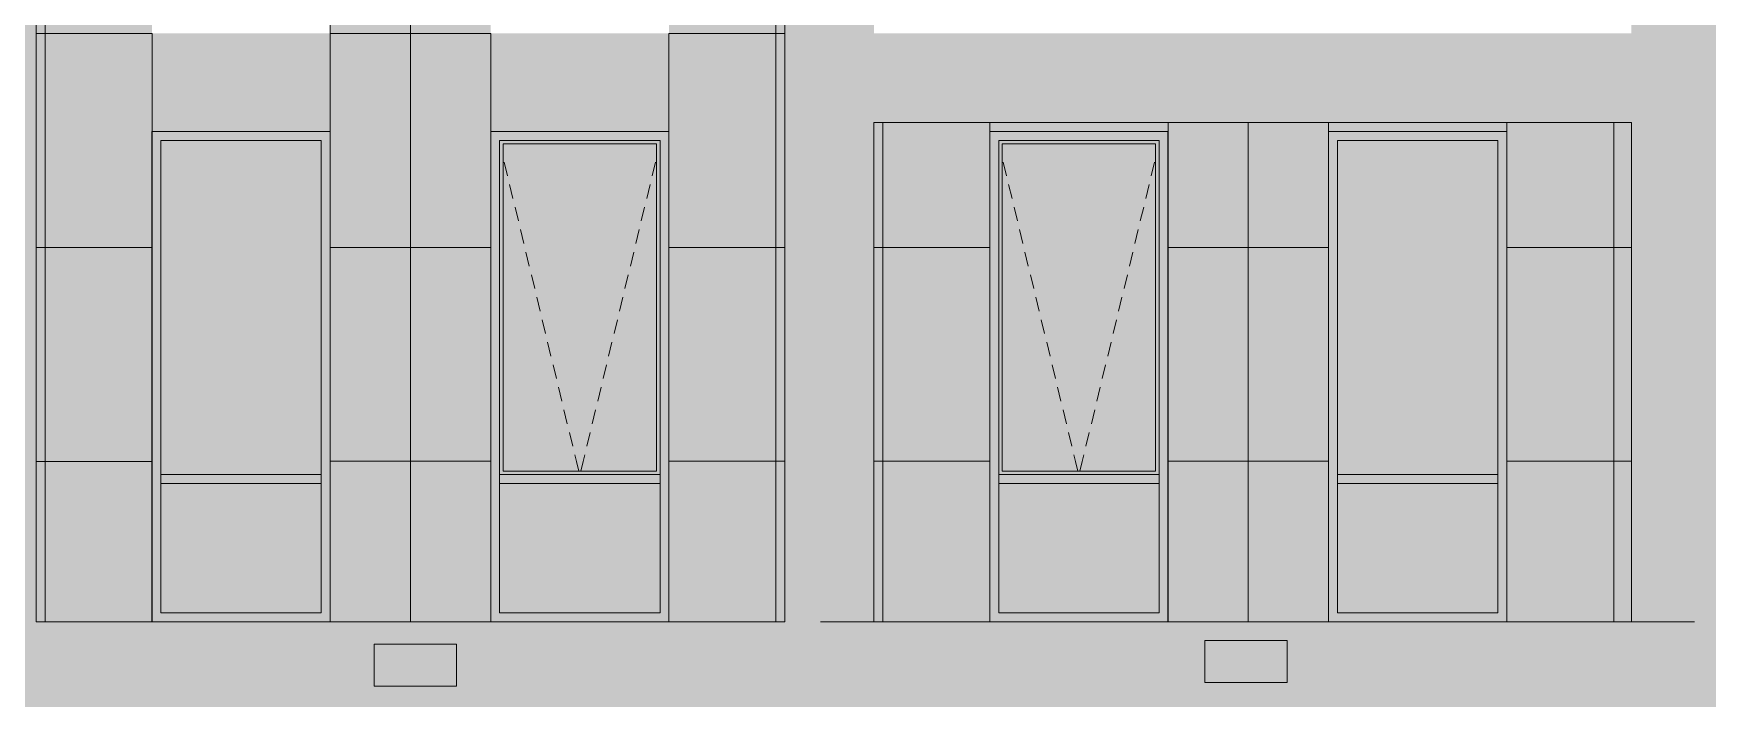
# Model space of a CAD drawing. Header units: millimetres. Extents: x 1499747 to 4230374, y -28481 to 441852.
# Drawn here: x 4109097 to 4118489, y 390097 to 393828 of the extents above; entities that cross this region are included whole.
import ezdxf

# ---------------------------------------------------------------- set-up
doc = ezdxf.new("R2010")
doc.units = ezdxf.units.MM
doc.header["$MEASUREMENT"] = 0
doc.layers.add('Чертеж и Рисунок', color=7, linetype='Continuous')

msp = doc.modelspace()

# ---------------------------------------------------------------- hatches: boundary and pattern name
at = {"layer": 'Чертеж и Рисунок', "linetype": 'Continuous', "lineweight": 0, "true_color": 0xbc9a89}
for points in [[(4108613.00524, 399928.41141), (4108613.00524, 374028.37184), (4109113.006, 374028.37184), (4109113.006, 399928.41141)], [(4113312.81242, 399928.41141), (4113312.81242, 374028.37184), (4113812.81318, 374028.37184), (4113812.81318, 399928.41141)], [(4118062.11967, 399928.41141), (4118062.11967, 374028.37184), (4118562.12044, 374028.37184), (4118562.12044, 399928.41141)], [(4113812.81318, 393328.40133), (4118062.11967, 393328.40133), (4118062.11967, 393828.40209), (4113812.81318, 393828.40209)], [(4109113.006, 390028.39629), (4113312.81242, 390028.39629), (4113312.81242, 390528.39705), (4109113.006, 390528.39705)], [(4113812.81318, 390528.39705), (4113812.81318, 390028.39629), (4118062.11967, 390028.39629), (4118062.11967, 390528.39705)]]:
    msp.add_hatch(color=33, dxfattribs=at).paths.add_polyline_path(points)
at = {"layer": 'Чертеж и Рисунок', "linetype": 'Continuous', "lineweight": 0, "true_color": 0xffffff}
h = msp.add_hatch(color=7, dxfattribs=at)
h.paths.add_polyline_path([(4109113.006, 390528.39705), (4109762.20703, 390528.39705), (4109762.20703, 393278.40123), (4110762.20851, 393278.40123), (4110762.20851, 390528.39705), (4111662.5099, 390528.39705), (4111662.5099, 393278.40123), (4112662.51146, 393278.40123), (4112662.51146, 390528.39705), (4113312.81244, 390528.39705), (4113312.81244, 396628.40637), (4109113.006, 396628.40637)])
h.paths.add_polyline_path([(4110762.20851, 393828.40212), (4109762.20703, 393828.40212), (4109762.20703, 396578.40631), (4110762.20851, 396578.40631)], flags=0)
h.paths.add_polyline_path([(4111662.5099, 393828.40212), (4111662.5099, 396578.40631), (4112662.51146, 396578.40631), (4112662.51146, 393828.40212)], flags=0)
at = {"layer": 'Чертеж и Рисунок', "linetype": 'Continuous', "lineweight": 0, "true_color": 0x2e2e2e}
for points in [[(4109762.20699, 392928.40072), (4109812.20707, 392928.40072), (4109812.20707, 393228.40118), (4109762.20699, 393278.40125)], [(4110262.20776, 393278.40125), (4109762.20699, 393278.40125), (4109812.20707, 393228.40118), (4110262.20776, 393228.40118)], [(4110262.20776, 393278.40125), (4110262.20776, 393228.40118), (4110712.20844, 393228.40118), (4110762.20852, 393278.40125)], [(4110762.20852, 392928.40072), (4110762.20852, 393278.40125), (4110712.20844, 393228.40118), (4110712.20844, 392928.40072)], [(4111662.5099, 392928.40072), (4111712.50997, 392928.40072), (4111712.50997, 393228.40118), (4111662.5099, 393278.40125)], [(4112162.51066, 393278.40125), (4111662.5099, 393278.40125), (4111712.50997, 393228.40118), (4112162.51066, 393228.40118)], [(4112162.51066, 393278.40125), (4112162.51066, 393228.40118), (4112612.51135, 393228.40118), (4112662.51142, 393278.40125)], [(4112662.51142, 392928.40072), (4112662.51142, 393278.40125), (4112612.51135, 393228.40118), (4112612.51135, 392928.40072)], [(4114462.41417, 392928.40072), (4114512.41425, 392928.40072), (4114512.41425, 393228.40118), (4114462.41417, 393278.40125)], [(4114962.41494, 393278.40125), (4114462.41417, 393278.40125), (4114512.41425, 393228.40118), (4114962.41494, 393228.40118)], [(4114962.41494, 393278.40125), (4114962.41494, 393228.40118), (4115412.41563, 393228.40118), (4115462.4157, 393278.40125)], [(4115462.4157, 392928.40072), (4115462.4157, 393278.40125), (4115412.41563, 393228.40118), (4115412.41563, 392928.40072)], [(4116362.71708, 392928.40072), (4116412.71715, 392928.40072), (4116412.71715, 393228.40118), (4116362.71708, 393278.40125)], [(4116862.71784, 393278.40125), (4116362.71708, 393278.40125), (4116412.71715, 393228.40118), (4116862.71784, 393228.40118)], [(4116862.71784, 393278.40125), (4116862.71784, 393228.40118), (4117312.71853, 393228.40118), (4117362.71861, 393278.40125)], [(4117362.71861, 392928.40072), (4117362.71861, 393278.40125), (4117312.71853, 393228.40118), (4117312.71853, 392928.40072)], [(4109762.20699, 391528.39858), (4109812.20707, 391528.39858), (4109812.20707, 392928.40072), (4109762.20699, 392928.40072)], [(4110762.20852, 391528.39858), (4110762.20852, 392928.40072), (4110712.20844, 392928.40072), (4110712.20844, 391528.39858)], [(4111662.5099, 391528.39858), (4111712.50997, 391528.39858), (4111712.50997, 392928.40072), (4111662.5099, 392928.40072)], [(4112662.51142, 391528.39858), (4112662.51142, 392928.40072), (4112612.51135, 392928.40072), (4112612.51135, 391528.39858)], [(4114462.41417, 391528.39858), (4114512.41425, 391528.39858), (4114512.41425, 392928.40072), (4114462.41417, 392928.40072)], [(4115462.4157, 391528.39858), (4115462.4157, 392928.40072), (4115412.41563, 392928.40072), (4115412.41563, 391528.39858)], [(4116362.71708, 391528.39858), (4116412.71715, 391528.39858), (4116412.71715, 392928.40072), (4116362.71708, 392928.40072)], [(4117362.71861, 391528.39858), (4117362.71861, 392928.40072), (4117312.71853, 392928.40072), (4117312.71853, 391528.39858)], [(4109762.20699, 391328.39827), (4109812.20707, 391328.39827), (4109812.20707, 391528.39858), (4109762.20699, 391528.39858)], [(4110762.20852, 391328.39827), (4110762.20852, 391528.39858), (4110712.20844, 391528.39858), (4110712.20844, 391328.39827)], [(4111662.5099, 391328.39827), (4111712.50997, 391328.39827), (4111712.50997, 391528.39858), (4111662.5099, 391528.39858)], [(4112662.51142, 391328.39827), (4112662.51142, 391528.39858), (4112612.51135, 391528.39858), (4112612.51135, 391328.39827)], [(4114462.41417, 391328.39827), (4114512.41425, 391328.39827), (4114512.41425, 391528.39858), (4114462.41417, 391528.39858)], [(4115462.4157, 391328.39827), (4115462.4157, 391528.39858), (4115412.41563, 391528.39858), (4115412.41563, 391328.39827)], [(4116362.71708, 391328.39827), (4116412.71715, 391328.39827), (4116412.71715, 391528.39858), (4116362.71708, 391528.39858)], [(4117362.71861, 391328.39827), (4117362.71861, 391528.39858), (4117312.71853, 391528.39858), (4117312.71853, 391328.39827)], [(4109762.20699, 391328.39827), (4109762.20699, 390528.39705), (4109812.20707, 390578.39713), (4109812.20707, 391328.39827)], [(4109812.20707, 391303.39824), (4110262.20776, 391303.39824), (4110262.20776, 391353.39831), (4109812.20707, 391353.39831)], [(4110262.20776, 391353.39831), (4110262.20776, 391303.39824), (4110712.20844, 391303.39824), (4110712.20844, 391353.39831)], [(4110762.20852, 391328.39827), (4110712.20844, 391328.39827), (4110712.20844, 390578.39713), (4110762.20852, 390528.39705)], [(4111662.5099, 391328.39827), (4111662.5099, 390528.39705), (4111712.50997, 390578.39713), (4111712.50997, 391328.39827)], [(4111712.50997, 391303.39824), (4112162.51066, 391303.39824), (4112162.51066, 391353.39831), (4111712.50997, 391353.39831)], [(4112162.51066, 391353.39831), (4112162.51066, 391303.39824), (4112612.51135, 391303.39824), (4112612.51135, 391353.39831)], [(4112662.51142, 391328.39827), (4112612.51135, 391328.39827), (4112612.51135, 390578.39713), (4112662.51142, 390528.39705)], [(4114462.41417, 391328.39827), (4114462.41417, 390528.39705), (4114512.41425, 390578.39713), (4114512.41425, 391328.39827)], [(4114512.41425, 391303.39824), (4114962.41494, 391303.39824), (4114962.41494, 391353.39831), (4114512.41425, 391353.39831)], [(4114962.41494, 391353.39831), (4114962.41494, 391303.39824), (4115412.41563, 391303.39824), (4115412.41563, 391353.39831)], [(4115462.4157, 391328.39827), (4115412.41563, 391328.39827), (4115412.41563, 390578.39713), (4115462.4157, 390528.39705)], [(4116362.71708, 391328.39827), (4116362.71708, 390528.39705), (4116412.71715, 390578.39713), (4116412.71715, 391328.39827)], [(4116412.71715, 391303.39824), (4116862.71784, 391303.39824), (4116862.71784, 391353.39831), (4116412.71715, 391353.39831)], [(4116862.71784, 391353.39831), (4116862.71784, 391303.39824), (4117312.71853, 391303.39824), (4117312.71853, 391353.39831)], [(4117362.71861, 391328.39827), (4117312.71853, 391328.39827), (4117312.71853, 390578.39713), (4117362.71861, 390528.39705)], [(4110262.20776, 390528.39705), (4110262.20776, 390578.39713), (4109812.20707, 390578.39713), (4109762.20699, 390528.39705)], [(4110262.20776, 390528.39705), (4110762.20852, 390528.39705), (4110712.20844, 390578.39713), (4110262.20776, 390578.39713)], [(4112162.51066, 390528.39705), (4112162.51066, 390578.39713), (4111712.50997, 390578.39713), (4111662.5099, 390528.39705)], [(4112162.51066, 390528.39705), (4112662.51142, 390528.39705), (4112612.51135, 390578.39713), (4112162.51066, 390578.39713)], [(4114962.41494, 390528.39705), (4114962.41494, 390578.39713), (4114512.41425, 390578.39713), (4114462.41417, 390528.39705)], [(4114962.41494, 390528.39705), (4115462.4157, 390528.39705), (4115412.41563, 390578.39713), (4114962.41494, 390578.39713)], [(4116862.71784, 390528.39705), (4116862.71784, 390578.39713), (4116412.71715, 390578.39713), (4116362.71708, 390528.39705)], [(4116862.71784, 390528.39705), (4117362.71861, 390528.39705), (4117312.71853, 390578.39713), (4116862.71784, 390578.39713)]]:
    msp.add_hatch(color=250, dxfattribs=at).paths.add_polyline_path(points)
at = {"layer": 'Чертеж и Рисунок', "linetype": 'Continuous', "lineweight": 0, "true_color": 0xffffff}
msp.add_hatch(color=7, dxfattribs=at).paths.add_polyline_path([(4113812.81318, 393328.40133), (4113812.81318, 390528.39705), (4114462.41417, 390528.39705), (4114462.41417, 393278.40125), (4115462.4157, 393278.40125), (4115462.4157, 390528.39705), (4116362.71708, 390528.39705), (4116362.71708, 393278.40125), (4117362.71861, 393278.40125), (4117362.71861, 390528.39705), (4118062.11967, 390528.39705), (4118062.11967, 393328.40133)])
at = {"layer": 'Чертеж и Рисунок', "linetype": 'Continuous', "lineweight": 0, "true_color": 0x84adf9}
for points in [[(4109812.20707, 391353.39831), (4110712.20844, 391353.39831), (4110712.20844, 391528.39858), (4110712.20844, 392928.40072), (4110712.20844, 393228.40118), (4109812.20707, 393228.40118)], [(4111732.51, 393208.40115), (4111732.51, 391373.39834), (4112592.51132, 391373.39834), (4112592.51132, 393208.40115)], [(4114532.41428, 391373.39834), (4115392.4156, 391373.39834), (4115392.4156, 393208.40115), (4114532.41428, 393208.40115)], [(4116412.71715, 391353.39831), (4117312.71853, 391353.39831), (4117312.71853, 391528.39858), (4117312.71853, 392928.40072), (4117312.71853, 393228.40118), (4116412.71715, 393228.40118)], [(4109812.20707, 391303.39824), (4109812.20707, 390578.39713), (4110712.20844, 390578.39713), (4110712.20844, 391303.39824)], [(4111712.50997, 391303.39824), (4111712.50997, 390578.39713), (4112612.51135, 390578.39713), (4112612.51135, 391303.39824)], [(4114512.41425, 391303.39824), (4114512.41425, 390578.39713), (4115412.41563, 390578.39713), (4115412.41563, 391303.39824)], [(4116412.71715, 391303.39824), (4116412.71715, 390578.39713), (4117312.71853, 390578.39713), (4117312.71853, 391303.39824)]]:
    msp.add_hatch(color=161, dxfattribs=at).paths.add_polyline_path(points)
at = {"layer": 'Чертеж и Рисунок', "linetype": 'Continuous', "lineweight": 0, "true_color": 0xf7fdff}
for points in [[(4111712.50997, 391353.39831), (4111732.51, 391373.39834), (4111732.51, 393208.40115), (4111712.50997, 393228.40118)], [(4111712.50997, 393228.40118), (4111732.51, 393208.40115), (4112592.51132, 393208.40115), (4112612.51135, 393228.40118)], [(4112612.51135, 391353.39831), (4112612.51135, 393228.40118), (4112592.51132, 393208.40115), (4112592.51132, 391373.39834)], [(4114512.41425, 391353.39831), (4114532.41428, 391373.39834), (4114532.41428, 393208.40115), (4114512.41425, 393228.40118)], [(4115412.41563, 393228.40118), (4114512.41425, 393228.40118), (4114532.41428, 393208.40115), (4115392.4156, 393208.40115)], [(4115412.41563, 391353.39831), (4115412.41563, 393228.40118), (4115392.4156, 393208.40115), (4115392.4156, 391373.39834)], [(4111732.51, 391373.39834), (4111712.50997, 391353.39831), (4112612.51135, 391353.39831), (4112592.51132, 391373.39834)], [(4115412.41563, 391353.39831), (4115392.4156, 391373.39834), (4114532.41428, 391373.39834), (4114512.41425, 391353.39831)]]:
    msp.add_hatch(color=7, dxfattribs=at).paths.add_polyline_path(points)

# ---------------------------------------------------------------- linework, layer by layer
at = {"layer": 'Чертеж и Рисунок', "color": 7, "linetype": 'Continuous', "lineweight": 5}
for points in [[(4109113.006, 390528.39705), (4109113.006, 396628.40637)], [(4113312.81242, 390528.39705), (4113312.81242, 396628.40637)], [(4109762.20699, 390528.39705), (4109762.20699, 393278.40125)], [(4109762.20699, 393278.40125), (4110762.20852, 393278.40125)], [(4110762.20852, 393278.40125), (4110762.20852, 390528.39705)], [(4111662.5099, 390528.39705), (4111662.5099, 393278.40125)], [(4111662.5099, 393278.40125), (4112662.51142, 393278.40125)], [(4113812.81318, 390528.39705), (4113812.81318, 393328.40133)], [(4113812.81318, 393328.40133), (4118062.11967, 393328.40133)], [(4114462.41417, 390528.39705), (4114462.41417, 393278.40125)], [(4114462.41417, 393278.40125), (4115462.4157, 393278.40125)], [(4115462.4157, 393278.40125), (4115462.4157, 390528.39705)], [(4116362.71708, 390528.39705), (4116362.71708, 393278.40125)], [(4116362.71708, 393278.40125), (4117362.71861, 393278.40125)], [(4117362.71861, 393278.40125), (4117362.71861, 390528.39705)], [(4118062.11967, 390528.39705), (4118062.11967, 393328.40133)], [(4109812.20707, 392928.40072), (4109812.20707, 393228.40118)], [(4109812.20707, 393228.40118), (4110262.20776, 393228.40118)], [(4110262.20776, 393228.40118), (4110712.20844, 393228.40118)], [(4110712.20844, 392928.40072), (4110712.20844, 393228.40118)], [(4111712.50997, 392928.40072), (4111712.50997, 393228.40118)], [(4111712.50997, 393228.40118), (4112162.51066, 393228.40118)], [(4111732.51, 393208.40115), (4111732.51, 391373.39834)], [(4112592.51132, 393208.40115), (4111732.51, 393208.40115)], [(4112162.51066, 393228.40118), (4112612.51135, 393228.40118)], [(4112592.51132, 391373.39834), (4112592.51132, 393208.40115)], [(4112612.51135, 392928.40072), (4112612.51135, 393228.40118)], [(4114512.41425, 392928.40072), (4114512.41425, 393228.40118)], [(4114512.41425, 393228.40118), (4114962.41494, 393228.40118)], [(4114532.41428, 393208.40115), (4114532.41428, 391373.39834)], [(4115392.4156, 393208.40115), (4114532.41428, 393208.40115)], [(4114962.41494, 393228.40118), (4115412.41563, 393228.40118)], [(4115392.4156, 391373.39834), (4115392.4156, 393208.40115)], [(4115412.41563, 392928.40072), (4115412.41563, 393228.40118)], [(4116412.71715, 392928.40072), (4116412.71715, 393228.40118)], [(4116412.71715, 393228.40118), (4116862.71784, 393228.40118)], [(4116862.71784, 393228.40118), (4117312.71853, 393228.40118)], [(4117312.71853, 392928.40072), (4117312.71853, 393228.40118)], [(4109812.20707, 391528.39858), (4109812.20707, 392928.40072)], [(4110712.20844, 391528.39858), (4110712.20844, 392928.40072)], [(4111712.50997, 391528.39858), (4111712.50997, 392928.40072)], [(4112612.51135, 391528.39858), (4112612.51135, 392928.40072)], [(4114512.41425, 391528.39858), (4114512.41425, 392928.40072)], [(4115412.41563, 391528.39858), (4115412.41563, 392928.40072)], [(4116412.71715, 391528.39858), (4116412.71715, 392928.40072)], [(4117312.71853, 391528.39858), (4117312.71853, 392928.40072)], [(4109812.20707, 391353.39831), (4109812.20707, 391528.39858)], [(4110712.20844, 391353.39831), (4110712.20844, 391528.39858)], [(4111712.50997, 391353.39831), (4111712.50997, 391528.39858)], [(4112612.51135, 391353.39831), (4112612.51135, 391528.39858)], [(4114512.41425, 391353.39831), (4114512.41425, 391528.39858)], [(4115412.41563, 391353.39831), (4115412.41563, 391528.39858)], [(4116412.71715, 391353.39831), (4116412.71715, 391528.39858)], [(4117312.71853, 391353.39831), (4117312.71853, 391528.39858)], [(4111732.51, 391373.39834), (4112592.51132, 391373.39834)], [(4114532.41428, 391373.39834), (4115392.4156, 391373.39834)], [(4109812.20707, 391328.39827), (4109812.20707, 391353.39831)], [(4110262.20776, 391353.39831), (4109812.20707, 391353.39831)], [(4109812.20707, 391303.39824), (4109812.20707, 391328.39827)], [(4109812.20707, 390578.39713), (4109812.20707, 391303.39824)], [(4110262.20776, 391303.39824), (4109812.20707, 391303.39824)], [(4110712.20844, 391353.39831), (4110262.20776, 391353.39831)], [(4110712.20844, 391303.39824), (4110262.20776, 391303.39824)], [(4110712.20844, 391328.39827), (4110712.20844, 391353.39831)], [(4110712.20844, 391303.39824), (4110712.20844, 391328.39827)], [(4110712.20844, 390578.39713), (4110712.20844, 391303.39824)], [(4111712.50997, 391328.39827), (4111712.50997, 391353.39831)], [(4112162.51066, 391353.39831), (4111712.50997, 391353.39831)], [(4111712.50997, 391303.39824), (4111712.50997, 391328.39827)], [(4111712.50997, 390578.39713), (4111712.50997, 391303.39824)], [(4112162.51066, 391303.39824), (4111712.50997, 391303.39824)], [(4112612.51135, 391353.39831), (4112162.51066, 391353.39831)], [(4112612.51135, 391303.39824), (4112162.51066, 391303.39824)], [(4112612.51135, 391328.39827), (4112612.51135, 391353.39831)], [(4112612.51135, 391303.39824), (4112612.51135, 391328.39827)], [(4112612.51135, 390578.39713), (4112612.51135, 391303.39824)], [(4114512.41425, 391328.39827), (4114512.41425, 391353.39831)], [(4114962.41494, 391353.39831), (4114512.41425, 391353.39831)], [(4114512.41425, 391303.39824), (4114512.41425, 391328.39827)], [(4114512.41425, 390578.39713), (4114512.41425, 391303.39824)], [(4114962.41494, 391303.39824), (4114512.41425, 391303.39824)], [(4115412.41563, 391353.39831), (4114962.41494, 391353.39831)], [(4115412.41563, 391303.39824), (4114962.41494, 391303.39824)], [(4115412.41563, 391328.39827), (4115412.41563, 391353.39831)], [(4115412.41563, 391303.39824), (4115412.41563, 391328.39827)], [(4115412.41563, 390578.39713), (4115412.41563, 391303.39824)], [(4116412.71715, 391328.39827), (4116412.71715, 391353.39831)], [(4116862.71784, 391353.39831), (4116412.71715, 391353.39831)], [(4116412.71715, 391303.39824), (4116412.71715, 391328.39827)], [(4116412.71715, 390578.39713), (4116412.71715, 391303.39824)], [(4116862.71784, 391303.39824), (4116412.71715, 391303.39824)], [(4117312.71853, 391353.39831), (4116862.71784, 391353.39831)], [(4117312.71853, 391303.39824), (4116862.71784, 391303.39824)], [(4117312.71853, 391328.39827), (4117312.71853, 391353.39831)], [(4117312.71853, 391303.39824), (4117312.71853, 391328.39827)], [(4117312.71853, 390578.39713), (4117312.71853, 391303.39824)], [(4109113.006, 390528.39705), (4113312.81242, 390528.39705)], [(4110262.20776, 390578.39713), (4109812.20707, 390578.39713)], [(4110712.20844, 390578.39713), (4110262.20776, 390578.39713)], [(4112162.51066, 390578.39713), (4111712.50997, 390578.39713)], [(4112612.51135, 390578.39713), (4112162.51066, 390578.39713)], [(4113812.81318, 390528.39705), (4118062.11967, 390528.39705)], [(4114962.41494, 390578.39713), (4114512.41425, 390578.39713)], [(4115412.41563, 390578.39713), (4114962.41494, 390578.39713)], [(4116862.71784, 390578.39713), (4116412.71715, 390578.39713)], [(4117312.71853, 390578.39713), (4116862.71784, 390578.39713)], [(4111008.5089, 390166.3965), (4111008.5089, 390402.09686)], [(4111008.5089, 390402.09686), (4111470.4096, 390402.09686)], [(4111470.4096, 390402.09686), (4111470.4096, 390166.3965)], [(4115668.71602, 390187.69653), (4115668.71602, 390423.39689)], [(4115668.71602, 390423.39689), (4116130.51672, 390423.39689)], [(4116130.51672, 390423.39689), (4116130.51672, 390187.69653)], [(4111470.4096, 390166.3965), (4111008.5089, 390166.3965)], [(4116130.51672, 390187.69653), (4115668.71602, 390187.69653)]]:
    msp.add_lwpolyline(points, dxfattribs=at)
at = {"layer": 'Чертеж и Рисунок', "color": 253, "linetype": 'Continuous', "lineweight": 5, "true_color": 0xaaaaaa}
for points in [[(4109163.30608, 396628.40637), (4109163.30608, 390528.39705)], [(4110762.70852, 396628.40637), (4110762.70852, 390528.39705)], [(4111212.80921, 396628.40637), (4111212.80921, 390528.39705)], [(4113263.11234, 396628.40637), (4113263.11234, 390528.39705)], [(4109113.006, 393828.00209), (4109763.307, 393828.00209)], [(4109763.307, 393828.40209), (4109763.307, 393278.40125)], [(4110762.70852, 393828.20209), (4111662.4099, 393828.20209)], [(4111663.1099, 393828.40209), (4111663.1099, 393278.40125)], [(4112662.51142, 393828.40209), (4112662.51142, 393278.40125)], [(4112662.51142, 393828.20209), (4113312.81242, 393828.20209)], [(4109763.307, 393278.40125), (4109763.307, 390528.39705)], [(4111663.1099, 393278.40125), (4111663.1099, 390528.39705)], [(4112662.51142, 393278.40125), (4112662.51142, 390528.39705)], [(4113863.11326, 393328.40133), (4113863.11326, 390528.39705)], [(4114463.11418, 393328.40133), (4114463.11418, 393278.40125)], [(4114463.11418, 393278.40125), (4114463.11418, 390528.39705)], [(4115462.5157, 393328.40133), (4115462.5157, 390528.39705)], [(4115913.01639, 393328.40133), (4115913.01639, 390528.39705)], [(4116363.31708, 393328.40133), (4116363.31708, 393278.40125)], [(4116363.31708, 393278.40125), (4116363.31708, 390528.39705)], [(4117362.71861, 393328.40133), (4117362.71861, 393278.40125)], [(4117362.71861, 393278.40125), (4117362.71861, 390528.39705)], [(4117963.31952, 393328.40133), (4117963.31952, 390528.39705)], [(4109113.006, 392628.00026), (4109762.20699, 392628.00026)], [(4109762.20699, 392628.00026), (4109763.307, 392628.00026)], [(4110762.70852, 392628.20026), (4111662.4099, 392628.20026)], [(4112662.51142, 392628.20026), (4113312.81242, 392628.20026)], [(4113812.81318, 392628.20026), (4114462.41417, 392628.20026)], [(4115462.5157, 392628.20026), (4116362.31708, 392628.20026)], [(4117362.71861, 392628.20026), (4118062.11967, 392628.20026)], [(4109113.006, 391427.99843), (4109762.20699, 391427.99843)], [(4109762.20699, 391427.99843), (4109763.307, 391427.99843)], [(4110762.70852, 391428.19843), (4111662.4099, 391428.19843)], [(4112662.51142, 391428.19843), (4113312.81242, 391428.19843)], [(4113812.81318, 391428.19843), (4114462.41417, 391428.19843)], [(4115462.5157, 391428.19843), (4116362.31708, 391428.19843)], [(4117362.71861, 391428.19843), (4118062.11967, 391428.19843)]]:
    msp.add_lwpolyline(points, dxfattribs=at)
at = {"layer": 'Чертеж и Рисунок', "color": 23, "linetype": 'Continuous', "lineweight": 5, "true_color": 0xbf8080}
for points in [[(4111738.01001, 393107.10099), (4111756.71004, 393029.30087)], [(4112587.01131, 393107.10099), (4112568.21128, 393029.30087)], [(4114537.91429, 393107.10099), (4114556.71432, 393029.30087)], [(4115386.91559, 393107.10099), (4115368.11556, 393029.30087)], [(4111768.51006, 392980.7008), (4111787.21009, 392902.90068)], [(4112556.41126, 392980.7008), (4112537.71123, 392902.90068)], [(4114568.41434, 392980.7008), (4114587.21436, 392902.90068)], [(4115356.41554, 392980.7008), (4115337.61551, 392902.90068)], [(4111799.01011, 392854.3006), (4111817.71013, 392776.60049)], [(4112525.91122, 392854.3006), (4112507.21119, 392776.60049)], [(4114598.91438, 392854.3006), (4114617.71441, 392776.60049)], [(4115325.91549, 392854.3006), (4115307.11546, 392776.60049)], [(4111829.51015, 392728.00041), (4111848.21018, 392650.20029)], [(4112495.41117, 392728.00041), (4112476.71114, 392650.20029)], [(4114629.41443, 392728.00041), (4114648.21446, 392650.20029)], [(4115295.41545, 392728.00041), (4115276.61542, 392650.20029)], [(4111860.0102, 392601.60022), (4111878.71023, 392523.8001)], [(4112464.91112, 392601.60022), (4112446.21109, 392523.8001)], [(4114659.91448, 392601.60022), (4114678.7145, 392523.8001)], [(4115264.9154, 392601.60022), (4115246.11537, 392523.8001)], [(4111890.51024, 392475.20003), (4111909.21027, 392397.49991)], [(4112434.41108, 392475.20003), (4112415.71105, 392397.49991)], [(4114690.41452, 392475.20003), (4114709.21455, 392397.49991)], [(4115234.41535, 392475.20003), (4115215.61532, 392397.49991)], [(4111921.01029, 392348.79983), (4111939.71032, 392271.09971)], [(4112403.91103, 392348.79983), (4112385.211, 392271.09971)], [(4114720.91457, 392348.79983), (4114739.7146, 392271.09971)], [(4115203.91531, 392348.79983), (4115185.11528, 392271.09971)], [(4111951.51034, 392222.49964), (4111970.31037, 392144.69952)], [(4112373.41098, 392222.49964), (4112354.71095, 392144.69952)], [(4114751.41462, 392222.49964), (4114770.21464, 392144.69952)], [(4115173.41526, 392222.49964), (4115154.61523, 392144.69952)], [(4111982.01038, 392096.09945), (4112000.81041, 392018.29933)], [(4112342.91094, 392096.09945), (4112324.21091, 392018.29933)], [(4114781.91466, 392096.09945), (4114800.71469, 392018.29933)], [(4115142.91521, 392096.09945), (4115124.11519, 392018.29933)], [(4112012.51043, 391969.69925), (4112031.31046, 391891.99913)], [(4112312.41089, 391969.69925), (4112293.71086, 391891.99913)], [(4114812.41471, 391969.69925), (4114831.21474, 391891.99913)], [(4115112.31517, 391969.69925), (4115093.61514, 391891.99913)], [(4112043.01048, 391843.39906), (4112061.81051, 391765.59894)], [(4112281.91084, 391843.39906), (4112263.11081, 391765.59894)], [(4114842.91476, 391843.39906), (4114861.71478, 391765.59894)], [(4115081.81512, 391843.39906), (4115063.11509, 391765.59894)], [(4112073.51052, 391716.99887), (4112092.31055, 391639.19875)], [(4112251.4108, 391716.99887), (4112232.61077, 391639.19875)], [(4114873.4148, 391716.99887), (4114892.21483, 391639.19875)], [(4115051.31507, 391716.99887), (4115032.61505, 391639.19875)], [(4112104.01057, 391590.59867), (4112122.8106, 391512.89856)], [(4112220.91075, 391590.59867), (4112202.11072, 391512.89856)], [(4114903.91485, 391590.59867), (4114922.71488, 391512.89856)], [(4115020.81503, 391590.59867), (4115002.115, 391512.89856)], [(4112134.51062, 391464.29848), (4112143.71063, 391426.19842)], [(4112190.4107, 391464.29848), (4112181.21069, 391426.19842)], [(4114934.4149, 391464.29848), (4114943.61491, 391426.19842)], [(4114990.31498, 391464.29848), (4114981.21497, 391426.19842)], [(4112143.71063, 391426.19842), (4112156.41065, 391373.39834)], [(4112181.21069, 391426.19842), (4112168.51067, 391373.39834)], [(4114943.61491, 391426.19842), (4114956.31493, 391373.39834)], [(4114981.21497, 391426.19842), (4114968.41495, 391373.39834)]]:
    msp.add_lwpolyline(points, dxfattribs=at)
at = {"layer": 'Чертеж и Рисунок', "color": 1, "linetype": 'Continuous', "lineweight": 0}
for points in [[(4109138.50604, 390528.39705), (4109667.60685, 390528.39705)], [(4109879.30717, 390528.39705), (4110020.40739, 390528.39705)], [(4110232.10771, 390528.39705), (4110761.20852, 390528.39705)], [(4110972.90884, 390528.39705), (4111114.00906, 390528.39705)], [(4111325.70938, 390528.39705), (4111854.91019, 390528.39705)], [(4112066.51051, 390528.39705), (4112207.61073, 390528.39705)], [(4112419.31105, 390528.39705), (4112948.51186, 390528.39705)], [(4113160.11218, 390528.39705), (4113301.2124, 390528.39705)], [(4113512.91272, 390528.39705), (4114042.11353, 390528.39705)], [(4114253.71386, 390528.39705), (4114394.91407, 390528.39705)], [(4114606.51439, 390528.39705), (4115135.7152, 390528.39705)], [(4115347.41553, 390528.39705), (4115488.51574, 390528.39705)], [(4115700.11607, 390528.39705), (4116229.31687, 390528.39705)], [(4116441.0172, 390528.39705), (4116582.11741, 390528.39705)], [(4116793.71774, 390528.39705), (4117322.91854, 390528.39705)], [(4117534.61887, 390528.39705), (4117675.71908, 390528.39705)], [(4117887.41941, 390528.39705), (4118416.52022, 390528.39705)]]:
    msp.add_lwpolyline(points, dxfattribs=at)

doc.saveas('drawing.dxf')
